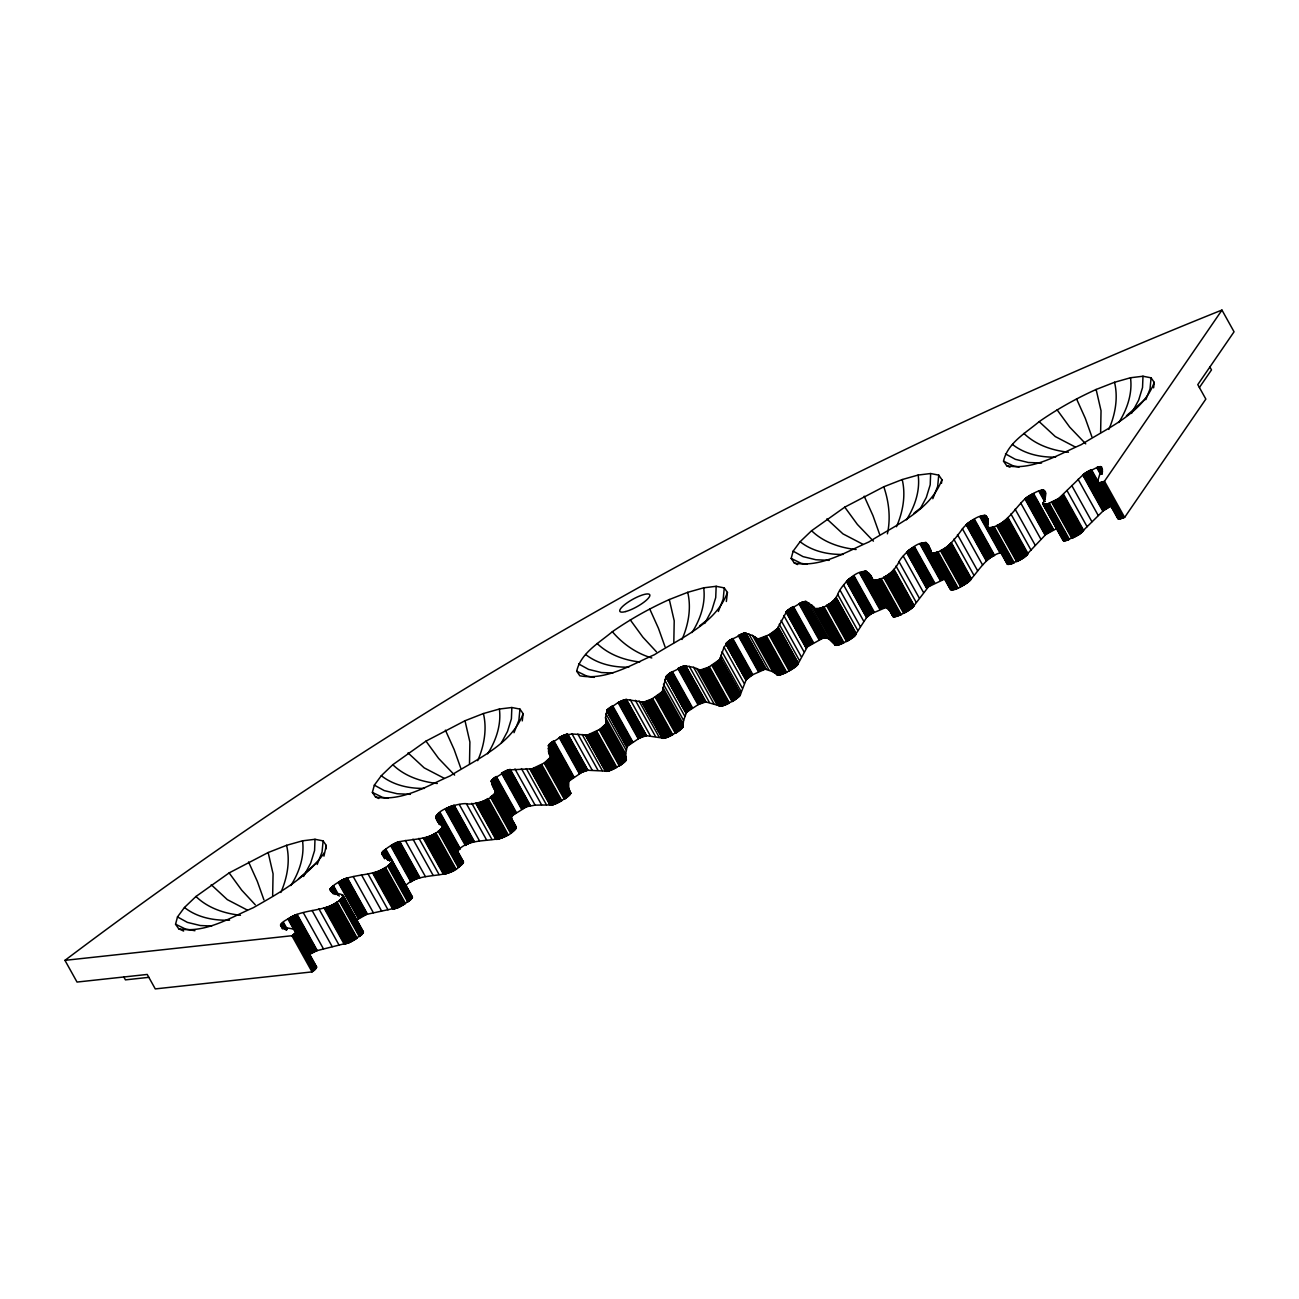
<?xml version="1.0" encoding="UTF-8"?>
<svg xmlns="http://www.w3.org/2000/svg" width="1299" height="1299" viewBox="0 0 1299 1299"><rect width="100%" height="100%" fill="white"/><g stroke="black" fill="none" stroke-linecap="round" stroke-linejoin="round"><path stroke-width="1.5" d="M1042.853 504.191L1048.082 503.703L1058.636 498.556L1083.772 474.086L1097.2 467.38L1101.844 467.202L1097.395 482.221L1099.652 482.741L1104.491 481.231L1221.969 310.088L1234.05 331.797L1197.792 384.618L1205.845 399.085L1124.625 517.408L1118.683 518.983L1117.757 517.278M456.647 851.771C472.187 832.951 501.3 847.825 516.125 828.145L492.824 786.674L491.249 781.43L491.899 779.985L507.958 769.982L532.168 768.764L544.167 763.065L550.581 757.187L548.551 751.845L548.633 745.09L562.256 735.851L572.047 733.967L587.327 735.104L599.813 729.356L606.162 723.722L605.529 717.649L607.071 710.163L618.097 702.58L626.167 699.495L643.525 702.158L652.033 698.943L662.311 691.62L665.867 676.974L670.381 672.801L684.8 665.786L693.65 667.345L700.161 670.073L708.718 667.183L719.678 659.551L724.046 647.211L729.291 640.569L744.668 633.051L752.494 635.438L757.95 639.011L769.105 634.789L777.5 628.554L786.902 610.985L801.954 602.314L806.159 601.518L813.483 606.649L835.289 645.181L837.189 645.262L847.208 641.17L854.369 636.299L866.547 617.593L871.191 613.778L886.032 607.412L890.741 611.553L893.144 616.668L901.197 614.622L912.58 607.51L928.509 586.742L945.38 578.688M511.79 819.864L511.465 817.071L513.105 815.058L526.68 806.679L535.107 805.136L552.319 804.942L565.487 798.463L570.716 793.364L568.686 788.022L568.767 781.267L581.871 772.288L587.911 770.275L607.916 771.2L620.549 765.16L626.297 759.899L625.663 753.826L627.206 746.34L639.238 738.189L646.301 735.672L664.081 738.27L676.584 732.571L682.819 727.213L683.599 720.409L686.586 712.225L698.521 704.415L705.828 701.915L721.01 706.218L733.334 700.892L740.024 695.436L746.211 679.637L752.835 674.652L765.127 669.196L772.629 671.615L777.792 675.171L786.658 672.314L797.375 665.056L807.328 646.886L822.559 638.312L825.855 637.63L828.811 638.913L835.289 645.181M325.854 849.075L326.276 845.47L323.11 840.891L315.007 839.3L314.569 850.585L310.672 863.202L303.56 876.484M522.263 720.896L523.124 713.687L519.941 709.092L511.855 707.517L511.4 718.802L507.519 731.402L501.284 743.028M726.352 601.486L727.44 592.474L724.257 587.895L716.171 586.304L715.717 597.589L711.836 610.189L704.707 623.488M941.483 483.309L941.921 479.704L938.739 475.125L930.652 473.534L930.198 484.819L926.317 497.436L920.082 509.062M1153.609 387.833L1154.259 382.409L1151.076 377.83L1142.99 376.239L1142.535 387.524L1138.655 400.141L1131.526 413.423M272.66 895.693L273.066 873.821L268.162 852.534L286.576 845.324L302.553 840.81L315.007 839.3M469.491 763.893L469.897 742.038L464.993 720.75L483.407 713.541L499.384 709.027L511.855 707.517M673.808 642.696L674.213 620.825L669.31 599.537L687.723 592.328L703.701 587.814L716.171 586.304M1100.626 432.632L1101.032 410.76L1096.129 389.473L1114.542 382.279L1130.52 377.749L1142.99 376.239M323.11 840.891L322.055 852.063L317.183 864.468M519.941 709.092L518.886 720.263L514.014 732.685M724.257 587.895L723.202 599.05L718.331 611.472M938.739 475.125L937.683 486.297L932.812 498.702M1151.076 377.83L1150.021 389.002L1145.848 399.637M323.938 856.155L326.276 845.47M314.829 966.05C319.327 966.326 313.595 971.051 312.069 971.896L155.279 988.912L147.225 974.445L77.031 982.06L64.95 960.351L291.934 935.718C310.364 923.898 262.057 932.65 288.849 918.458C304.81 907.871 327.348 912.759 341.475 898.535C348.035 892.137 331.018 894.946 329.946 889.685C332.576 885.009 338.13 882.541 342.627 879.78C358.556 872.847 379.698 876.679 391.908 861.886C393.5 857.243 378.529 857.405 382.637 851.803C387.021 847.76 392.152 844.399 397.673 842.142C412.433 838.375 433.817 840.68 443.365 825.742C420.973 813.759 457.28 802.782 466.39 803.691C472.771 805.867 500.7 797.7 494.221 788.883M1042.756 504.028C1053.083 480.695 1033.988 492.483 1025.284 498.637C1014.519 508.347 1003.948 528.498 986.899 527.686C993.264 503.85 968.258 521.321 962.445 528.807C955.414 538.679 943.772 554.511 930.052 552.903C930.246 529.018 902.919 553.536 899.038 561.704C894.93 570.959 882.281 581.984 872.522 579.598C865.897 558.424 840.859 584.664 837.709 594.455C834.234 602.639 822.787 609.751 814.635 608.322M308.545 954.944L316.826 950.689L349.804 942.392L361.609 934.712L363.411 932.065L361.95 931.107M355.228 920.845L366.643 914.366L398.728 907.384L410.224 900.077L412.4 897.268L411.312 896.099M405.97 885.301C421.12 869.664 454.147 881.842 462.688 861.205M516.125 828.145L514.355 825.06M887.396 533.824C890.822 518.236 888.954 501.771 883.791 486.768L902.204 479.558L918.182 475.044L930.652 473.534M183.614 931.058L178.71 928.785L175.544 924.206L177.492 916.932L184.458 907.481L195.954 896.489L229.144 872.912L268.162 852.534M378.821 798.512L375.541 797.001L372.375 792.406L374.339 785.148L381.305 775.698L392.801 764.705L425.975 741.128L464.993 720.75M523.124 713.687C511.611 744.668 476.376 759.233 450.087 775.941C426.835 786.009 401.813 801.856 375.541 797.001M727.44 592.474C715.928 623.471 680.676 638.02 654.404 654.728C631.152 664.812 606.13 680.644 579.857 675.789L576.691 671.21C580.767 653.04 599.083 642.908 612.349 631.704C630.291 619.233 649.386 608.5 669.31 599.537M797.618 564.545L794.338 563.019L791.172 558.44L793.137 551.166L800.103 541.715L811.583 530.723L844.772 507.146L883.791 486.768M941.921 479.704C930.409 510.702 895.157 525.267 868.885 541.959C845.633 552.043 820.611 567.89 794.338 563.019M1009.956 467.25L1006.676 465.724L1003.51 461.145C1007.586 442.975 1025.901 432.843 1039.168 421.639C1057.11 409.185 1076.205 398.452 1096.129 389.473M1007.131 562.857L1007.651 564.334L1011.255 563.896L1023.531 557.904L1045.744 534.522L1057.256 528.19M1154.259 382.409C1142.747 413.407 1107.495 427.972 1081.223 444.664C1057.971 454.747 1032.949 470.595 1006.676 465.724M280.86 892.478C287.258 877.751 290.343 861.156 286.576 845.324M477.707 760.678C484.089 745.951 487.19 729.372 483.407 713.541M682.007 639.481C688.405 624.738 691.49 608.159 687.723 592.328M896.489 526.712C902.886 511.985 905.971 495.406 902.204 479.558M1108.826 429.417C1115.224 414.69 1118.309 398.111 1114.542 382.279M1063.15 538.906L1063.28 540.595L1066.576 540.4L1079.339 534.344L1103.192 510.864L1111.116 506.042M290.83 885.577C299.192 872.36 304.615 856.593 302.553 840.81M487.661 753.793C496.023 740.576 501.446 724.793 499.384 709.027M691.977 632.581C700.34 619.363 705.763 603.597 703.701 587.814M906.458 519.827C914.821 506.594 920.244 490.827 918.182 475.044M1118.796 422.532C1127.159 409.315 1132.582 393.532 1130.52 377.749M950.072 586.287C950.722 595.072 963.631 584.582 967.852 582.439C978.504 572.063 985.34 556.492 1001.058 552.595M1199.399 387.508L1211.496 369.906L1209.872 367.016M178.71 928.785C204.982 933.64 230.004 917.808 253.256 907.725C279.171 892.949 306.856 877.702 324.328 852.729M317.362 862.195L298.445 878.887M1145.328 399.134L1126.412 415.826M699.593 625.891L707.435 619.802M914.074 513.121L921.917 507.032M64.95 960.351C418.31 693.975 808.351 476.181 1218.868 311.273L1221.969 310.088M148.849 977.335L125.435 979.868L123.827 976.978M1055.616 457.118C1040.402 457.459 1024.57 454.001 1012.441 444.42M843.278 554.413C828.064 554.754 812.232 551.296 800.103 541.715M628.797 667.166C613.583 667.507 597.751 664.049 585.622 654.485M424.481 788.379C409.282 788.72 393.435 785.262 381.305 775.698M229.566 920.179C213.75 920.699 197.123 917.5 184.458 907.481M1041.554 463.061L1028.24 462.476L1015.363 459.326L1005.475 453.887M829.217 560.356L815.902 559.755L803.026 556.622L793.137 551.166M612.836 673.044L601.421 672.525L588.561 669.391L578.656 663.935M410.419 794.338L397.121 793.738L384.244 790.588L374.339 785.148M211.672 926.041L200.273 925.521L187.397 922.387L177.492 916.932M1068.444 452.231C1052.206 450.461 1035.855 444.989 1023.921 433.428M856.106 549.526C839.868 547.756 823.517 542.284 811.583 530.723M639.741 661.97C624.121 660.217 608.565 654.534 597.102 643.492M437.308 783.492C421.071 781.722 404.72 776.266 392.801 764.705M240.461 915.275C224.24 913.522 207.872 908.05 195.954 896.489M1019.179 467.007L1013.561 466.049L1003.51 461.145M806.841 564.302L801.223 563.344L791.172 558.44M594.228 677.396L586.742 676.097L576.691 671.21M388.044 798.284L382.426 797.31L372.375 792.406M194.947 930.717L185.578 929.094L175.544 924.206M651.789 657.96C636.396 653.462 622.692 643.882 612.349 631.704M1075.231 446.97L1055.308 436.578L1039.168 421.639M862.893 544.265L842.954 533.873L826.83 518.934M444.096 778.231L424.172 767.855L408.032 752.9M247.265 910.031L227.325 899.639L211.201 884.7M1085.737 443.852L1069.71 427.127L1057.11 409.851M873.399 541.147L857.372 524.423L844.772 507.146M454.601 775.113L438.575 758.389L425.975 741.128M656.417 651.773L642.891 637.192L630.291 619.915M255.253 904.77L241.728 890.188L229.144 872.912M1100.659 466.568L1102.575 470.011M1100.383 466.568L1102.299 470.027M1100.058 466.601L1101.974 470.059M1099.717 466.666L1102.591 471.829M1099.344 466.731L1102.234 471.894M1098.954 466.828L1101.844 471.992M1098.548 466.942L1102.38 473.826M1098.126 467.072L1101.958 473.956M1097.671 467.218L1101.503 474.103M1097.2 467.38L1101.049 474.281M1096.729 467.575L1100.562 474.46M1104.491 481.231L1124.625 517.408M1103.289 481.702L1123.424 517.879M1102.705 481.913L1122.839 518.09M1102.137 482.124L1122.271 518.285M1101.584 482.286L1121.719 518.463M1101.065 482.432L1121.199 518.61M1100.562 482.562L1120.696 518.739M1100.091 482.66L1120.225 518.837M1099.652 482.741L1119.787 518.918M1099.263 482.79L1119.397 518.967M1105.53 494.416L1107.462 497.858M1091.469 469.67L1119.024 518.983M1097.623 481.101L1118.683 518.983M1090.981 469.865L1118.39 518.951M1097.346 481.848L1117.919 518.804M1090.494 470.076L1110.629 506.253M1089.975 470.303L1110.109 506.48M1089.471 470.547L1109.606 506.724M1088.952 470.806L1109.086 506.983M1088.448 471.082L1108.583 507.259M1087.929 471.358L1108.063 507.536M1087.425 471.634L1107.56 507.812M1086.922 471.927L1107.057 508.104M1086.435 472.235L1106.569 508.412M1085.948 472.544L1106.082 508.705M1085.477 472.852L1105.611 509.013M1085.022 473.161L1105.157 509.338M1084.584 473.469L1104.718 509.646M1084.178 473.778L1104.312 509.955M1083.772 474.086L1103.906 510.263M1083.398 474.379L1103.533 510.556M1083.057 474.687L1103.192 510.864M1082.733 474.979L1102.867 511.157M1078.105 479.315L1098.24 515.492M1071.772 485.55L1091.907 521.727M1066.966 490.535L1087.101 526.712M1063.556 494.302L1083.691 530.479M1063.102 494.854L1083.236 531.015M1062.793 495.179L1082.928 531.356M1062.468 495.52L1082.603 531.697M1062.095 495.893L1082.229 532.054M1061.689 496.25L1081.823 532.428M1061.251 496.624L1081.385 532.801M1060.78 497.014L1080.914 533.191M1060.276 497.387L1080.411 533.564M1059.757 497.777L1079.891 533.954M1059.205 498.167L1079.339 534.344M1058.636 498.556L1078.771 534.733M1058.035 498.946L1078.17 535.123M1057.435 499.319L1077.569 535.497M1056.818 499.693L1076.952 535.87M1056.184 500.05L1076.319 536.227M1055.551 500.407L1075.686 536.584M1054.902 500.748L1075.036 536.925M1054.268 501.073L1074.403 537.25M1053.619 501.398L1073.753 537.575M1052.986 501.69L1073.12 537.867M1052.352 501.966L1072.487 538.143M1051.735 502.242L1071.87 538.403M1043.6 490.048L1045.516 493.49M1043.341 490.032L1045.257 493.49M1043.048 490.048L1044.964 493.49M1042.74 490.08L1044.656 493.523M1042.399 490.129L1045.273 495.309M1042.025 490.21L1044.899 495.374M1049.267 503.249L1069.418 539.426M1041.636 490.308L1045.468 497.192M1041.213 490.421L1045.062 497.306M1048.666 503.492L1068.801 539.67M1040.791 490.551L1044.623 497.436M1048.082 503.703L1068.216 539.881M1040.337 490.697L1045.127 499.319M1047.514 503.898L1067.648 540.075M1039.882 490.86L1044.672 499.482M1046.962 504.077L1067.096 540.254M1039.395 491.054L1045.143 501.382M1046.442 504.223L1066.576 540.4M1038.908 491.249L1044.656 501.593M1045.939 504.353L1066.073 540.53M1045.468 504.45L1065.602 540.628M1045.029 504.532L1065.164 540.709M1044.623 504.58L1064.758 540.757M1044.25 504.597L1064.384 540.774M1043.016 502.729L1064.06 540.774M1042.837 503.168L1063.751 540.741M1042.756 503.411L1063.508 540.693M1042.707 503.85L1063.118 540.498M1033.533 493.523L1053.668 529.7M1033.03 493.75L1053.164 529.911M1032.526 493.977L1052.661 530.154M1032.023 494.221L1052.158 530.398M1031.503 494.481L1051.638 530.658M1030.984 494.74L1051.118 530.918M1030.48 495.016L1050.615 531.194M1029.977 495.309L1050.112 531.486M1029.474 495.601L1049.608 531.778M1028.987 495.893L1049.121 532.07M1028.499 496.202L1048.634 532.379M1028.029 496.51L1048.163 532.687M1027.574 496.819L1047.708 532.996M1027.152 497.127L1047.286 533.304M1026.73 497.436L1046.864 533.613M1026.34 497.744L1046.474 533.921M1025.966 498.053L1046.101 534.23M1025.609 498.345L1045.744 534.522M1025.284 498.637L1045.435 534.815M1024.992 498.93L1045.127 535.107M1020.803 503.135L1040.937 539.312M1015.136 509.159L1035.271 545.336M1010.914 513.966L1031.049 550.143M1007.943 517.57L1028.077 553.747M1007.553 518.09L1027.688 554.267M1007.293 518.415L1027.428 554.592M1007.001 518.739L1027.136 554.917M1006.66 519.097L1026.795 555.274M1006.287 519.454L1026.421 555.631M1005.881 519.811L1026.015 555.988M1005.442 520.185L1025.577 556.362M1004.971 520.574L1025.106 556.751M1004.468 520.964L1024.602 557.125M1003.948 521.337L1024.083 557.515M1003.396 521.727L1023.531 557.904M1002.828 522.117L1022.962 558.294M1002.243 522.507L1022.378 558.684M1001.643 522.88L1021.777 559.057M1001.009 523.253L1021.16 559.431M1000.392 523.611L1020.527 559.788M999.759 523.968L1019.894 560.145M999.11 524.309L1019.244 560.486M998.46 524.65L1018.611 560.827M997.827 524.958L1017.961 561.136M997.194 525.251L1017.328 561.428M996.56 525.543L1016.695 561.72M994.044 526.631L1014.178 562.808M993.426 526.891L1013.561 563.068M992.826 527.134L1012.96 563.311M985.973 515.735L987.954 519.308M985.568 515.476L987.792 519.08M992.241 527.362L1012.376 563.522M985.129 515.394L988.247 520.59M984.869 515.394L987.743 520.558M991.657 527.556L1011.791 563.734M984.577 515.411L987.451 520.574M984.269 515.443L988.101 522.328M991.121 527.735L1011.255 563.896M983.928 515.492L987.76 522.377M990.585 527.881L1010.719 564.058M983.554 515.573L988.344 524.179M983.164 515.654L987.954 524.276M990.082 528.011L1010.232 564.188M982.742 515.768L987.532 524.39M989.611 528.108L1009.761 564.286M982.32 515.914L988.068 526.241M989.172 528.19L1009.307 564.351M981.865 516.06L987.613 526.387M988.766 528.238L1008.901 564.399M988.409 528.255L1008.544 564.432M981.394 516.223L1008.203 564.432M986.996 526.68L1007.91 564.399M980.924 516.417L1007.651 564.334M986.85 527.508L1007.261 564.156M980.42 516.612L1000.555 552.789M979.933 516.84L1000.068 553.017M974.461 519.275L994.596 555.452M973.958 519.503L994.092 555.68M973.454 519.746L993.589 555.923M972.935 520.006L993.069 556.183M972.415 520.282L992.55 556.443M971.912 520.558L992.046 556.735M971.408 520.834L991.543 557.011M970.905 521.126L991.04 557.303M970.402 521.435L990.552 557.612M969.931 521.743L990.065 557.921M969.46 522.052L989.594 558.229M969.005 522.36L989.14 558.538M968.583 522.669L988.718 558.846M968.161 522.977L988.295 559.155M967.771 523.286L987.906 559.463M967.398 523.594L987.532 559.755M967.057 523.887L987.191 560.064M966.732 524.179L986.867 560.356M966.44 524.455L986.574 560.632M966.18 524.731L986.314 560.908M962.445 528.807L982.58 564.984M957.477 534.587L977.611 570.764M953.823 539.166L973.958 575.343M951.323 542.609L971.457 578.786M950.998 543.096L971.132 579.273M950.787 543.404L970.921 579.581M950.527 543.729L970.662 579.89M950.235 544.054L970.369 580.231M949.894 544.395L970.028 580.572M949.52 544.752L969.655 580.929M949.114 545.125L969.249 581.303M948.676 545.499L968.81 581.676M948.221 545.889L968.356 582.066M947.718 546.262L967.852 582.439M947.198 546.652L967.333 582.829M946.646 547.041L966.781 583.219M946.078 547.431L966.212 583.608M945.477 547.821L965.612 583.982M944.876 548.194L965.011 584.371M944.259 548.568L964.394 584.745M943.626 548.925L963.761 585.102M942.993 549.282L963.127 585.459M942.36 549.623L962.494 585.8M941.71 549.964L961.845 586.125M941.077 550.273L961.211 586.45M940.427 550.565L960.562 586.742M937.878 551.734L958.013 587.911M937.261 552.026L957.395 588.187M936.628 552.286L956.778 588.463M936.027 552.53L956.161 588.707M935.442 552.741L955.577 588.918M934.874 552.936L955.009 589.113M934.322 553.114L954.456 589.291M933.786 553.277L953.921 589.454M933.299 553.39L953.434 589.567M927.941 544.606L931.204 550.938M932.828 553.504L952.963 589.681M926.236 542.576L931.204 551.263M932.373 553.569L952.508 589.746M926.041 542.527L930.831 551.149M925.797 542.511L930.604 551.117M931.968 553.618L952.102 589.795M925.538 542.495L930.344 551.117M931.594 553.65L951.729 589.827M925.245 542.511L951.404 589.827M924.937 542.544L951.095 589.795M924.579 542.609L950.852 589.73M924.222 542.673L950.446 589.551M923.816 542.771L943.951 578.948M923.41 542.885L943.545 579.062M922.972 543.014L943.106 579.192M922.517 543.177L942.652 579.354M922.063 543.339L942.197 579.516M921.576 543.534L941.71 579.711M921.088 543.729L941.223 579.906M920.585 543.956L940.72 580.133M920.082 544.184L940.216 580.361M914.545 546.782L934.695 582.959M914.041 547.025L934.176 583.202M913.522 547.285L933.656 583.462M913.018 547.545L933.153 583.722M912.499 547.837L932.633 583.998M911.995 548.113L932.13 584.29M911.492 548.405L931.627 584.582M911.005 548.714L931.139 584.891M910.518 549.022L930.652 585.199M910.063 549.331L930.198 585.492M909.609 549.639L929.743 585.817M909.17 549.948L929.305 586.125M908.764 550.256L928.899 586.434M908.374 550.565L928.509 586.742M908.001 550.857L928.136 587.034M907.66 551.166L927.795 587.343M907.335 551.458L927.47 587.635M907.043 551.734L927.177 587.911M906.783 552.01L926.918 588.187M906.556 552.286L926.69 588.463M903.292 556.183L923.427 592.36M899.038 561.704L919.172 597.881M896.001 566.055L916.136 602.233M893.972 569.287L914.106 605.464M893.712 569.758L913.846 605.935M893.55 570.034L913.684 606.211M893.322 570.342L913.457 606.519M893.079 570.667L913.213 606.828M892.786 570.992L912.921 607.169M892.445 571.333L912.58 607.51M892.072 571.69L912.207 607.867M891.682 572.063L911.817 608.241M891.244 572.437L911.378 608.614M890.773 572.827L910.908 608.987M890.27 573.2L910.404 609.377M889.75 573.59L909.885 609.767M889.198 573.979L909.332 610.157M888.63 574.369L908.764 610.546M888.045 574.743L908.18 610.92M887.444 575.132L907.579 611.309M886.811 575.506L906.962 611.683M886.194 575.863L906.329 612.04M885.561 576.22L905.695 612.397M884.911 576.561L905.046 612.738M884.278 576.902L904.413 613.063M883.629 577.211L903.763 613.388M881.063 578.445L901.197 614.622M880.413 578.753L900.548 614.914M879.796 579.029L899.931 615.206M879.163 579.289L899.298 615.466M878.562 579.533L898.697 615.71M877.978 579.76L898.112 615.937M877.41 579.955L897.544 616.132M876.857 580.133L896.992 616.311M876.322 580.28L896.456 616.457M875.818 580.409L895.953 616.587M875.347 580.507L895.482 616.684M874.909 580.588L895.043 616.765M874.503 580.637L894.638 616.814M874.13 580.669L894.264 616.846M873.789 580.653L893.923 616.83M870.59 575.376L893.631 616.814M872.522 579.598L893.371 616.749M872.571 579.922L892.981 616.57M868.479 572.924L888.613 609.101M866.514 571.381L886.779 607.64M866.141 571.268L886.47 607.477M865.897 571.235L886.032 607.412M865.637 571.235L885.772 607.412M865.345 571.251L885.48 607.429M865.02 571.284L885.155 607.461M864.679 571.333L884.814 607.51M864.306 571.414L884.44 607.591M863.916 571.511L884.051 607.688M863.494 571.625L883.629 607.802M863.072 571.755L883.206 607.932M862.617 571.917L882.752 608.094M862.146 572.08L882.281 608.257M861.675 572.274L881.81 608.452M861.172 572.469L881.307 608.646M860.669 572.697L880.803 608.874M860.165 572.924L880.3 609.101M859.662 573.168L879.796 609.345M854.092 575.912L874.227 612.089M853.573 576.171L873.707 612.349M853.07 576.447L873.204 612.608M852.55 576.724L872.684 612.901M852.047 577L872.181 613.177M851.543 577.308L871.678 613.469M851.056 577.6L871.191 613.778M850.569 577.909L870.703 614.086M850.114 578.217L870.249 614.395M849.66 578.526L869.794 614.703M849.221 578.834L869.356 615.012M848.815 579.143L868.95 615.32M848.426 579.451L868.56 615.629M848.052 579.76L868.187 615.937M847.711 580.052L867.846 616.229M847.386 580.344L867.521 616.522M847.11 580.621L867.245 616.798M846.834 580.897L866.969 617.074M846.607 581.173L866.742 617.35M846.412 581.416L866.547 617.593M843.652 585.135L863.786 621.312M840.144 590.363L860.279 626.54M837.709 594.455L857.843 630.632M836.166 597.491L856.301 633.668M835.988 597.913L856.122 634.091M835.858 598.189L855.992 634.367M835.695 598.466L855.83 634.643M835.468 598.774L855.603 634.951M835.225 599.099L855.359 635.26M834.932 599.424L855.067 635.601M834.591 599.765L854.726 635.942M834.234 600.122L854.369 636.299M833.828 600.495L853.963 636.672M833.39 600.869L853.524 637.046M832.919 601.242L853.053 637.419M832.432 601.632L852.566 637.809M831.896 602.022L852.03 638.199M831.36 602.411L851.495 638.588M830.792 602.801L850.926 638.978M830.191 603.174L850.325 639.352M829.59 603.564L849.725 639.741M828.973 603.938L849.108 640.115M828.34 604.295L848.474 640.472M827.707 604.652L847.841 640.829M827.073 604.993L847.208 641.17M826.424 605.334L846.558 641.495M823.842 606.633L843.977 642.81M823.193 606.942L843.343 643.119M822.559 607.25L842.694 643.411M821.926 607.526L842.061 643.703M821.309 607.786L841.443 643.963M820.708 608.029L840.843 644.207M820.124 608.257L840.258 644.434M819.539 608.452L839.674 644.629M818.987 608.63L839.122 644.807M818.467 608.776L838.602 644.953M817.964 608.906L838.099 645.083M817.493 609.02L837.628 645.181M817.055 609.085L837.189 645.262M816.649 609.134L836.783 645.311M816.259 609.166L836.41 645.343M815.934 609.166L836.069 645.343M815.626 609.134L835.76 645.311M815.366 609.085L835.501 645.262M813.483 606.649L833.617 642.826M811.566 604.733L831.701 640.91M808.676 602.736L828.811 638.913M806.159 601.518L826.473 637.76M805.721 601.453L826.099 637.647M805.461 601.453L825.596 637.614M805.169 601.469L825.303 637.63M804.844 601.502L824.979 637.679M804.487 601.551L824.638 637.728M804.13 601.632L824.264 637.809M803.724 601.729L823.858 637.906M803.318 601.843L823.452 638.02M802.879 601.989L823.014 638.15M802.425 602.135L822.559 638.312M801.954 602.314L822.088 638.475M801.483 602.492L821.618 638.67M800.98 602.704L821.114 638.881M800.476 602.915L820.611 639.092M799.973 603.158L820.107 639.335M799.47 603.402L819.604 639.579M798.95 603.662L819.084 639.839M793.38 606.536L813.515 642.696M792.861 606.795L812.995 642.973M792.341 607.071L812.476 643.249M791.838 607.364L811.972 643.541M791.335 607.656L811.485 643.833M790.847 607.964L810.982 644.142M790.377 608.273L810.511 644.434M789.906 608.565L810.04 644.742M789.467 608.89L809.602 645.051M789.029 609.199L809.163 645.376M788.623 609.507L808.757 645.684M788.233 609.816L808.368 645.993M787.86 610.108L807.994 646.285M787.519 610.416L807.653 646.593M787.194 610.709L807.328 646.886M786.902 610.985L807.052 647.162M786.642 611.261L806.793 647.438M786.415 611.52L806.549 647.698M786.22 611.78L806.354 647.957M786.057 612.024L806.192 648.201M783.8 615.531L803.935 651.708M781.056 620.435L801.191 656.612M779.254 624.251L799.388 660.428M778.198 627.076L798.333 663.237M778.085 627.466L798.236 663.643M778.004 627.709L798.138 663.886M777.874 627.969L798.008 664.146M777.711 628.261L797.846 664.438M777.5 628.554L797.635 664.731M777.24 628.878L797.375 665.056M776.948 629.219L797.083 665.38M776.623 629.56L796.758 665.737M776.25 629.918L796.384 666.095M775.86 630.275L795.995 666.452M775.422 630.648L795.556 666.825M774.951 631.038L795.085 667.215M774.448 631.428L794.582 667.589M773.928 631.801L794.062 667.978M773.392 632.191L793.527 668.368M772.824 632.581L792.958 668.758M772.223 632.97L792.358 669.147M771.622 633.344L791.757 669.521M771.005 633.717L791.14 669.894M770.372 634.091L790.506 670.252M769.739 634.432L789.873 670.609M769.105 634.789L789.24 670.966M766.524 636.137L786.658 672.314M765.874 636.478L786.009 672.655M765.241 636.786L785.375 672.963M764.591 637.095L784.726 673.255M763.974 637.371L784.109 673.548M763.341 637.63L783.476 673.808M762.74 637.874L782.875 674.051M762.156 638.101L782.29 674.278M761.571 638.296L781.706 674.473M761.019 638.475L781.154 674.652M760.5 638.637L780.634 674.814M759.996 638.767L780.131 674.928M759.525 638.864L779.66 675.042M759.087 638.946L779.221 675.123M758.665 638.994L778.799 675.171M758.291 639.011L778.426 675.188M757.95 639.011L778.085 675.188M757.658 638.994L777.792 675.171M757.171 638.848L777.533 675.107M756.668 638.377L777.127 674.928M755.044 636.981L775.178 673.158M752.494 635.438L772.629 671.615M748.841 633.896L768.976 670.073M745.999 633.068L766.134 669.245M745.561 633.003L765.923 669.196M745.285 633.003L765.42 669.18M744.993 633.019L765.127 669.196M744.668 633.051L764.802 669.229M744.327 633.116L764.462 669.294M743.954 633.181L764.088 669.358M743.548 633.279L763.682 669.456M743.142 633.409L763.276 669.586M742.703 633.539L762.838 669.716M742.249 633.701L762.383 669.878M741.778 633.863L761.912 670.04M741.291 634.058L761.425 670.235M740.803 634.269L760.938 670.43M740.3 634.48L760.435 670.657M739.797 634.724L759.931 670.885M739.277 634.967L759.412 671.145M738.774 635.227L758.908 671.404M738.254 635.487L758.389 671.664M732.701 638.475L752.835 674.652M732.181 638.751L752.316 674.928M731.678 639.043L751.812 675.22M731.175 639.335L751.309 675.512M730.688 639.644L750.822 675.821M730.217 639.952L750.351 676.13M729.746 640.261L749.88 676.438M729.291 640.569L749.442 676.747M728.869 640.878L749.003 677.055M728.463 641.186L748.597 677.364M728.073 641.495L748.208 677.672M727.7 641.787L747.834 677.964M727.359 642.096L747.493 678.273M727.05 642.388L747.185 678.565M726.758 642.664L746.893 678.841M726.498 642.94L746.633 679.117M726.271 643.2L746.405 679.377M726.076 643.46L746.211 679.637M725.914 643.703L746.048 679.88M725.784 643.931L745.918 680.108M724.046 647.211L744.181 683.388M722.065 651.773L742.2 687.95M720.896 655.313L741.031 691.474M720.344 657.879L740.479 694.056M720.312 658.236L740.446 694.413M720.279 658.463L740.316 694.884M720.068 658.966L740.203 695.144M719.89 659.259L740.024 695.436M719.678 659.551L739.813 695.728M719.435 659.876L739.569 696.053M719.143 660.217L739.277 696.378M718.802 660.558L738.952 696.735M718.444 660.915L738.579 697.092M718.038 661.272L738.173 697.449M717.6 661.646L737.735 697.823M717.145 662.035L737.28 698.212M716.642 662.409L736.777 698.586M716.122 662.799L736.257 698.976M715.57 663.188L735.705 699.365M715.002 663.578L735.137 699.755M714.418 663.968L734.552 700.145M713.817 664.341L733.951 700.518M713.2 664.715L733.334 700.892M712.566 665.088L732.701 701.249M711.933 665.429L732.068 701.606M709.368 666.842L729.502 703.019M708.718 667.183L728.869 703.36M708.085 667.524L728.219 703.701M707.435 667.832L727.57 704.009M706.802 668.141L726.937 704.318M706.169 668.417L726.303 704.594M705.552 668.676L725.686 704.854M704.951 668.92L725.086 705.097M704.35 669.147L724.485 705.325M703.782 669.358L723.916 705.519M703.23 669.537L723.364 705.698M702.694 669.683L722.829 705.86M702.191 669.813L722.341 705.99M701.72 669.911L721.854 706.088M701.281 669.992L721.416 706.169M700.875 670.04L721.01 706.218M700.502 670.073L720.636 706.25M699.852 670.04L720.296 706.25M699.593 669.992L719.727 706.169M699.187 669.813L719.5 706.088M698.927 669.618L719.061 705.795M696.816 668.498L716.951 704.675M693.65 667.345L713.784 703.522M689.266 666.273L709.4 702.434M685.693 665.737L706.071 701.931M685.417 665.737L705.552 701.915M685.125 665.754L705.26 701.931M684.8 665.786L704.935 701.963M684.459 665.851L704.594 702.028M684.086 665.932L704.22 702.11M683.68 666.03L703.814 702.207M683.258 666.143L703.409 702.321M682.836 666.273L702.97 702.45M682.381 666.436L702.515 702.613M681.91 666.614L702.045 702.791M681.423 666.793L701.557 702.97M680.936 667.004L701.07 703.181M680.432 667.231L700.567 703.409M679.929 667.459L700.064 703.636M679.409 667.702L699.544 703.879M678.89 667.962L699.024 704.139M678.387 668.238L698.521 704.415M677.867 668.514L698.001 704.691M672.346 671.599L692.481 707.776M671.843 671.892L691.977 708.069M671.356 672.184L691.49 708.361M670.852 672.492L691.003 708.669M670.381 672.801L690.516 708.978M669.927 673.109L690.061 709.286M669.472 673.418L689.607 709.595M669.034 673.726L689.168 709.904M668.628 674.035L688.762 710.212M668.238 674.343L688.373 710.521M667.881 674.652L688.015 710.813M667.54 674.944L687.674 711.121M667.215 675.236L687.35 711.414M666.939 675.512L687.074 711.69M666.679 675.789L686.814 711.966M666.452 676.048L686.586 712.225M666.257 676.308L686.392 712.485M666.095 676.552L686.229 712.713M665.965 676.763L686.099 712.94M665.867 676.974L686.002 713.151M664.666 680.027L684.8 716.204M663.464 684.232L683.599 720.409M662.928 687.447L683.063 723.624M662.88 689.769L683.014 725.946M662.928 690.094L683.063 726.466M662.896 690.516L682.949 726.937M662.685 691.036L682.819 727.213M662.522 691.312L682.657 727.489M662.311 691.62L682.446 727.797M662.052 691.929L682.186 728.106M661.759 692.27L681.91 728.447M661.435 692.611L681.569 728.788M661.077 692.968L681.212 729.145M660.671 693.325L680.806 729.502M660.233 693.698L680.367 729.876M659.778 694.088L679.913 730.265M659.275 694.478L679.409 730.639M658.755 694.851L678.89 731.028M658.203 695.241L678.338 731.418M657.635 695.631L677.769 731.808M657.05 696.02L677.185 732.198M656.45 696.394L676.584 732.571M655.833 696.767L675.967 732.945M655.199 697.141L675.35 733.318M652.666 698.586L672.801 734.763M652.033 698.943L672.168 735.12M651.384 699.284L671.518 735.461M650.75 699.625L670.885 735.802M650.101 699.934L670.235 736.111M649.468 700.242L669.602 736.419M648.834 700.518L668.969 736.695M648.217 700.778L668.352 736.955M647.6 701.038L667.735 737.199M647.016 701.249L667.15 737.426M646.447 701.46L666.582 737.637M645.895 701.639L666.03 737.816M645.359 701.785L665.494 737.962M644.856 701.915L664.991 738.092M644.385 702.028L664.52 738.205M643.931 702.11L664.081 738.27M643.525 702.158L663.659 738.335M643.151 702.174L663.286 738.352M642.81 702.174L662.945 738.352M642.502 702.158L662.636 738.335M642.242 702.11L662.376 738.27M641.69 701.866L662.165 738.205M639.092 701.054L659.226 737.231M635.341 700.291L655.475 736.452M630.242 699.674L650.377 735.851M626.427 699.495L646.561 735.672M626.167 699.495L646.301 735.672M625.858 699.512L645.993 735.689M625.533 699.544L645.668 735.721M625.192 699.609L645.327 735.786M624.803 699.69L644.937 735.867M624.413 699.788L644.548 735.965M623.991 699.901L644.125 736.078M623.552 700.047L643.687 736.224M623.098 700.21L643.232 736.371M622.627 700.372L642.761 736.549M622.156 700.567L642.291 736.744M621.653 700.778L641.787 736.955M621.149 700.989L641.284 737.166M620.646 701.233L640.78 737.41M620.126 701.476L640.261 737.653M619.623 701.736L639.758 737.913M619.103 702.012L639.238 738.189M618.6 702.288L638.735 738.465M618.097 702.58L638.231 738.758M612.641 705.747L632.775 741.924M612.138 706.055L632.272 742.216M611.65 706.347L631.785 742.525M611.179 706.656L631.314 742.833M610.709 706.965L630.843 743.142M610.27 707.273L630.405 743.45M609.832 707.582L629.966 743.759M609.426 707.89L629.56 744.067M609.036 708.199L629.171 744.376M608.679 708.507L628.813 744.684M608.338 708.799L628.472 744.976M608.029 709.092L628.164 745.269M607.737 709.368L627.872 745.545M607.477 709.644L627.628 745.821M607.266 709.904L627.401 746.081M607.071 710.163L627.206 746.34M606.909 710.407L627.044 746.568M606.779 710.618L626.914 746.795M606.682 710.829L626.751 747.201M605.951 713.817L626.086 749.994M605.529 717.649L625.663 753.826M605.643 720.539L625.793 756.716M606.097 722.601L626.41 759.428M606.243 723.478L626.297 759.899M606.032 723.998L626.167 760.159M605.87 724.274L626.004 760.451M605.659 724.582L625.793 760.759M605.399 724.891L625.55 761.068M605.123 725.232L625.257 761.393M604.782 725.573L624.916 761.75M604.425 725.93L624.559 762.107M604.019 726.287L624.153 762.464M603.597 726.661L623.731 762.838M603.126 727.05L623.26 763.227M602.639 727.424L622.773 763.601M602.103 727.813L622.253 763.991M601.567 728.203L621.701 764.38M600.999 728.593L621.133 764.77M600.414 728.983L620.549 765.16M599.813 729.356L619.948 765.533M599.196 729.729L619.331 765.907M596.679 731.223L616.83 767.4M596.062 731.581L616.197 767.758M595.429 731.938L615.564 768.115M594.78 732.279L614.914 768.456M594.146 732.62L614.281 768.797M593.497 732.928L613.631 769.105M592.864 733.237L612.998 769.414M592.23 733.513L612.365 769.69M591.613 733.789L611.748 769.966M590.996 734.032L611.131 770.21M590.412 734.26L610.546 770.421M589.843 734.455L609.978 770.632M589.275 734.633L609.41 770.81M588.756 734.796L608.89 770.957M588.252 734.925L608.387 771.103M587.781 735.023L607.916 771.2M587.327 735.104L607.461 771.281M586.921 735.153L607.055 771.33M586.547 735.185L606.682 771.362M585.898 735.153L606.341 771.362M585.638 735.104L605.772 771.281M585.232 735.007L605.366 771.168M582.179 734.487L602.314 770.664M577.844 734.097L597.978 770.275M572.047 733.967L592.182 770.145M567.777 734.114L587.911 770.275M567.484 734.13L587.619 770.307M567.16 734.162L587.294 770.339M566.802 734.227L586.937 770.404M566.429 734.308L586.563 770.486M566.023 734.406L586.158 770.583M565.601 734.536L585.735 770.713M565.162 734.666L585.297 770.843M564.708 734.828L584.842 771.005M564.237 735.007L584.371 771.168M563.766 735.185L583.901 771.362M563.263 735.396L583.397 771.574M562.759 735.624L582.894 771.801M562.256 735.851L582.39 772.028M561.736 736.111L581.871 772.288M561.233 736.371L581.367 772.548M560.713 736.647L580.848 772.808M560.21 736.923L580.344 773.1M559.707 737.215L579.841 773.392M559.203 737.507L579.338 773.684M553.845 740.755L573.979 776.932M553.358 741.047L573.492 777.224M552.887 741.356L573.021 777.533M552.416 741.664L572.567 777.841M551.978 741.973L572.112 778.15M551.555 742.281L571.69 778.458M551.133 742.59L571.284 778.767M550.76 742.898L570.894 779.075M550.386 743.207L570.521 779.384M550.045 743.499L570.196 779.676M549.737 743.791L569.871 779.968M549.461 744.067L569.595 780.244M549.201 744.343L569.335 780.52M548.974 744.603L569.108 780.78M548.795 744.863L568.93 781.04M548.633 745.09L568.637 781.495M548.405 745.529L568.54 781.706M548.34 745.723L568.459 782.079M548.194 748.435L568.329 784.612M548.551 751.845L568.686 788.022M549.315 754.394L570.748 792.942M550.614 756.96L570.716 793.364M550.5 757.431L570.634 793.608M550.37 757.69L570.505 793.868M550.208 757.983L570.342 794.16M549.997 758.275L570.131 794.452M549.753 758.6L569.888 794.777M549.461 758.925L569.595 795.102M549.136 759.266L569.271 795.443M548.779 759.623L568.913 795.8M548.373 759.996L568.507 796.173M547.934 760.37L568.069 796.547M547.48 760.743L567.614 796.92M546.976 761.133L567.111 797.31M546.457 761.523L566.591 797.7M545.921 761.912L566.055 798.073M545.353 762.286L565.487 798.463M544.768 762.675L564.903 798.853M544.167 763.065L564.302 799.226M541.715 764.575L561.85 800.752M541.098 764.949L561.233 801.126M540.465 765.322L560.6 801.483M539.832 765.663L559.966 801.84M539.182 766.02L559.317 802.197M538.549 766.345L558.684 802.522M537.9 766.67L558.034 802.847M537.266 766.962L557.401 803.139M536.633 767.254L556.768 803.432M536.016 767.514L556.151 803.691M535.415 767.758L555.55 803.935M534.815 767.985L554.949 804.162M534.246 768.196L554.381 804.357M533.678 768.375L553.829 804.552M533.158 768.521L553.293 804.698M532.655 768.651L552.789 804.828M532.168 768.764L552.319 804.942M531.729 768.846L551.864 805.023M531.323 768.894L551.458 805.071M530.934 768.927L551.068 805.104M530.593 768.927L550.727 805.104M530.301 768.894L550.435 805.071M529.813 768.829L549.964 805.007M526.322 768.618L546.457 804.795M521.435 768.618L541.569 804.795M514.972 768.976L535.107 805.136M510.263 769.43L530.398 805.607M509.939 769.479L530.073 805.656M509.581 769.544L529.716 805.705M509.208 769.625L529.342 805.802M508.818 769.722L528.953 805.9M508.396 769.836L528.531 806.013M507.958 769.982L528.092 806.159M507.487 770.145L527.621 806.322M507.016 770.307L527.15 806.484M506.545 770.502L526.68 806.679M506.042 770.713L526.176 806.89M505.538 770.94L525.673 807.117M505.035 771.168L525.169 807.345M504.515 771.427L524.65 807.605M504.012 771.687L524.147 807.864M503.492 771.963L523.627 808.14M502.989 772.239L523.124 808.416M502.486 772.532L522.62 808.709M501.982 772.824L522.117 809.001M501.495 773.132L521.63 809.309M496.267 776.429L516.401 812.606M495.796 776.737L515.93 812.914M495.325 777.046L515.459 813.223M494.887 777.354L515.021 813.531M494.464 777.663L514.599 813.84M494.042 777.971L514.177 814.148M493.669 778.28L513.803 814.457M493.295 778.572L513.43 814.749M492.971 778.88L513.105 815.058M492.662 779.156L512.796 815.334M492.37 779.449L512.504 815.626M492.126 779.725L512.261 815.902M491.899 779.985L512.033 816.162M491.704 780.228L511.676 816.649M491.428 780.699L511.562 816.876M491.331 780.894L511.465 817.071M491.266 781.089L511.384 817.607M496.072 790.718L516.352 827.219M495.666 790.393L516.32 827.642M491.655 783.687L516.239 827.885M495.698 791.838L515.963 828.437M495.617 792.552L515.752 828.73M495.374 792.877L515.508 829.054M495.081 793.202L515.216 829.379M494.757 793.559L514.891 829.72M494.383 793.9L514.518 830.077M493.993 794.274L514.128 830.451M493.555 794.647L513.69 830.824M493.1 795.02L513.235 831.198M492.597 795.41L512.732 831.587M492.077 795.8L512.212 831.977M491.542 796.19L511.676 832.367M490.973 796.579L511.108 832.74M490.389 796.953L510.523 833.13M488.002 798.495L508.136 834.672M487.401 798.869L507.536 835.046M486.784 799.242L506.919 835.419M486.151 799.616L506.285 835.793M485.517 799.973L505.652 836.15M484.884 800.314L505.019 836.491M484.235 800.655L504.369 836.832M483.585 800.963L503.72 837.141M482.952 801.272L503.086 837.449M482.319 801.548L502.453 837.725M481.702 801.824L501.836 838.001M481.101 802.068L501.235 838.245M480.5 802.295L500.635 838.472M479.932 802.49L500.066 838.667M479.363 802.668L499.498 838.845M478.844 802.831L498.978 839.008M478.341 802.961L498.475 839.138M477.853 803.074L497.988 839.251M477.415 803.155L497.549 839.333M476.993 803.204L497.127 839.381M476.619 803.237L496.754 839.414M476.278 803.237L496.413 839.414M475.743 803.22L495.877 839.398M471.813 803.302L491.948 839.479M466.39 803.691L486.524 839.868M459.294 804.519L479.428 840.697M454.179 805.299L474.314 841.476M453.822 805.364L473.956 841.541M453.448 805.445L473.583 841.622M453.042 805.542L473.177 841.72M452.62 805.672L472.755 841.849M452.182 805.818L472.316 841.996M451.727 805.965L471.862 842.142M451.256 806.143L471.391 842.32M450.769 806.338L470.904 842.515M450.282 806.549L470.417 842.726M449.779 806.776L469.913 842.954M449.259 807.004L469.394 843.181M448.756 807.264L468.89 843.441M448.236 807.523L468.371 843.701M447.717 807.799L467.867 843.977M447.213 808.075L467.348 844.253M446.71 808.368L466.844 844.545M446.207 808.66L466.341 844.837M445.719 808.968L465.854 845.146M445.248 809.277L465.383 845.454M440.166 812.606L460.301 848.783M439.712 812.914L459.846 849.091M439.257 813.223L459.408 849.4M438.835 813.531L458.969 849.708M438.429 813.84L458.563 850.017M438.039 814.148L458.19 850.325M437.682 814.457L457.816 850.634M437.357 814.749L463.499 861.919M442.894 825.174L463.467 862.341M437.049 815.041L463.386 862.585M436.756 815.317L463.272 862.845M436.513 815.593L463.11 863.121M436.285 815.853L442.033 826.196M442.764 827.252L462.899 863.429M442.521 827.56L462.655 863.738M436.091 816.113L440.734 824.962M435.814 816.568L439.647 823.452M442.228 827.901L462.363 864.079M435.733 816.779L439.5 823.858M435.652 817.136L439.533 824.329M441.904 828.242L462.038 864.42M436.643 819.409L439.517 824.573M441.546 828.6L461.681 864.777M441.14 828.957L461.275 865.134M440.718 829.33L460.853 865.507M440.247 829.72L460.382 865.897M439.76 830.093L459.895 866.271M439.241 830.483L459.375 866.66M438.689 830.873L458.823 867.05M438.136 831.263L458.271 867.44M435.814 832.821L455.949 868.999M435.23 833.195L455.364 869.372M434.629 833.585L454.764 869.762M434.012 833.958L454.147 870.135M433.379 834.315L453.513 870.492M432.746 834.672L452.88 870.85M432.112 835.03L452.247 871.207M431.463 835.354L451.597 871.532M430.83 835.679L450.964 871.856M430.18 835.971L450.315 872.149M429.547 836.264L449.698 872.441M428.93 836.524L449.064 872.701M428.329 836.767L448.464 872.944M427.728 836.994L447.863 873.172M427.16 837.206L447.294 873.383M426.608 837.384L446.742 873.561M426.072 837.546L446.207 873.724M425.569 837.676L445.703 873.854M425.082 837.774L445.216 873.951M424.643 837.855L444.778 874.032M424.221 837.92L444.355 874.097M423.847 837.952L443.982 874.13M423.247 837.969L443.381 874.146M418.911 838.358L439.046 874.536M412.968 839.138L433.103 875.315M405.288 840.437L425.423 876.614M399.783 841.541L419.918 877.718M399.394 841.622L419.528 877.799M399.004 841.72L419.139 877.897M398.582 841.849L418.716 878.027M398.143 841.979L418.278 878.156M397.673 842.142L417.807 878.319M397.202 842.32L417.336 878.497M396.715 842.515L416.849 878.692M396.227 842.726L416.362 878.903M395.724 842.954L415.859 879.131M395.221 843.197L415.355 879.358M394.701 843.441L414.836 879.618M394.182 843.701L414.316 879.878M393.678 843.977L413.813 880.154M393.159 844.253L413.293 880.43M392.655 844.545L412.79 880.722M392.168 844.837L412.303 881.014M391.681 845.146L411.815 881.323M391.21 845.454L411.345 881.631M390.739 845.763L410.874 881.94M385.835 849.124L412.433 897.057M391.584 860.035L412.4 897.268M385.397 849.432L412.205 897.771M384.959 849.741L390.723 860.084M391.908 861.886L412.043 898.064M391.697 862.179L411.832 898.356M384.553 850.049L390.317 860.393M391.454 862.504L411.588 898.681M384.179 850.358L389.927 860.701M391.178 862.828L411.312 899.005M383.822 850.666L389.57 860.993M390.853 863.169L410.987 899.346M383.481 850.959L388.271 859.565M390.479 863.526L410.614 899.704M383.173 851.251L387.963 859.857M390.09 863.9L410.224 900.077M382.896 851.527L387.687 860.133M382.637 851.803L386.485 858.688M389.651 864.273L409.786 900.451M382.426 852.063L385.3 857.226M389.197 864.647L409.331 900.824M382.231 852.306L384.959 857.713M381.955 852.761L384.829 857.941M381.874 852.972L384.683 858.33M388.71 865.037L408.844 901.214M381.792 853.346L384.731 858.801M388.19 865.426L408.324 901.587M387.638 865.8L407.772 901.977M385.413 867.375L405.548 903.536M384.845 867.748L404.979 903.925M384.26 868.138L404.395 904.315M383.66 868.528L403.794 904.689M383.043 868.901L403.177 905.062M382.426 869.258L402.56 905.435M381.776 869.616L401.911 905.793M381.143 869.957L401.277 906.134M380.493 870.298L400.628 906.475M379.86 870.622L399.995 906.783M379.227 870.915L399.361 907.092M378.594 871.207L398.728 907.384M377.96 871.467L398.095 907.644M377.36 871.71L397.494 907.887M376.759 871.938L396.893 908.115M376.19 872.149L396.325 908.326M375.638 872.327L395.773 908.504M375.102 872.49L395.237 908.667M374.599 872.619L394.734 908.797M374.112 872.733L394.247 908.91M373.674 872.814L393.808 908.991M373.251 872.863L393.386 909.04M372.602 872.928L392.736 909.105M367.861 873.626L387.995 909.803M361.447 874.795L381.581 910.972M353.214 876.549L373.349 912.71M347.336 877.962L367.471 914.139M346.93 878.059L367.065 914.236M346.508 878.189L366.643 914.366M346.07 878.335L366.204 914.512M345.615 878.497L365.75 914.658M345.144 878.66L365.279 914.837M344.657 878.855L364.792 915.032M344.154 879.066L364.288 915.243M343.65 879.293L363.785 915.47M343.147 879.537L363.282 915.714M342.627 879.78L362.778 915.957M342.124 880.056L362.259 916.233M341.605 880.316L361.739 916.493M341.101 880.608L361.236 916.785M340.598 880.901L360.732 917.078M340.094 881.193L360.229 917.37M339.607 881.501L359.742 917.679M339.136 881.81L359.271 917.971M338.682 882.118L358.816 918.279M338.243 882.427L358.378 918.604M342.968 895.222L363.395 931.854M342.563 895.043L363.379 932.276M342.287 894.995L363.298 932.52M343.05 896.619L363.184 932.779M341.816 894.93L363.022 933.072M342.676 897.187L362.811 933.364M342.433 897.512L362.567 933.689M342.157 897.836L362.291 934.013M341.832 898.177L361.966 934.354M341.475 898.535L361.609 934.712M341.069 898.892L361.203 935.069M333.518 885.788L339.283 896.131M340.647 899.265L360.781 935.442M333.096 886.097L337.902 894.719M340.176 899.655L360.31 935.832M332.69 886.405L337.496 895.027M332.317 886.714L336.149 893.598M339.688 900.028L359.823 936.206M331.959 887.022L335.792 893.907M339.169 900.418L359.303 936.595M331.618 887.314L335.451 894.199M331.31 887.607L335.158 894.491M331.034 887.883L333.908 893.046M330.79 888.159L333.664 893.322M330.563 888.419L333.453 893.582M330.384 888.662L333.258 893.826M330.222 888.889L332.154 892.348M330.108 889.117L332.024 892.559M337.042 901.977L357.176 938.154M336.49 902.367L356.624 938.544M335.938 902.756L356.072 938.933M335.353 903.146L355.488 939.323M334.752 903.519L354.887 939.697M334.135 903.893L354.27 940.07M333.502 904.266L353.637 940.444M332.869 904.624L353.003 940.801M332.235 904.965L352.37 941.142M331.586 905.306L351.72 941.483M330.936 905.614L351.087 941.791M330.303 905.923L350.438 942.1M329.67 906.215L349.804 942.392M329.053 906.475L349.187 942.652M328.436 906.718L348.57 942.895M327.851 906.946L347.986 943.123M327.267 907.157L347.401 943.334M326.715 907.335L346.849 943.512M326.179 907.498L346.313 943.675M325.676 907.628L345.81 943.805M325.205 907.741L345.339 943.918M324.75 907.822L344.885 944M324.036 907.936L344.17 944.113M318.937 908.927L339.071 945.104M312.069 910.469L332.203 946.646M303.317 912.677L323.451 948.855M297.114 914.399L317.248 950.576M296.692 914.512L316.826 950.689M296.253 914.658L316.388 950.836M295.782 914.821L315.917 950.998M295.311 914.999L315.446 951.177M294.824 915.194L314.959 951.371M294.337 915.405L314.472 951.582M293.834 915.633L313.968 951.81M293.314 915.876L313.449 952.053M292.811 916.12L312.945 952.297M292.291 916.38L312.426 952.557M291.788 916.656L311.922 952.833M291.268 916.948L311.403 953.125M290.765 917.24L310.899 953.417M290.278 917.532L310.412 953.71M289.791 917.841L309.925 954.018M296.221 930.133L316.664 966.976M289.32 918.149L316.55 967.43M295.539 929.905L316.436 967.69M288.849 918.458L316.274 967.982M288.41 918.766L316.079 968.275M295.701 932.406L315.836 968.583M287.988 919.075L294.694 931.123M295.409 932.747L315.543 968.924M295.084 933.088L315.219 969.265M294.727 933.445L314.861 969.622M294.337 933.802L314.472 969.98M293.899 934.176L314.033 970.353M293.444 934.566L313.579 970.726M292.957 934.939L313.091 971.116M291.934 935.718L312.069 971.896M283.491 922.436L287.339 929.321M283.101 922.745L286.933 929.629M282.711 923.037L286.543 929.938M282.354 923.345L286.186 930.23M282.029 923.638L284.903 928.801M281.721 923.93L284.595 929.094M281.445 924.206L284.319 929.37M281.185 924.482L283.117 927.924M280.974 924.742L282.89 928.184M280.795 924.985L282.711 928.428M280.633 925.229L282.435 928.882M1076.546 398.89L1085.298 418.327L1091.891 436.821M864.192 496.186L872.96 515.622L879.553 534.116M649.727 608.955L658.479 628.375L665.072 646.886M445.411 730.152L454.163 749.588L460.755 768.099M248.564 861.951L257.332 881.371L263.924 899.882M625.793 611.52A17.098 4.254 -29.1 0 0 649.776 595.932A17.098 4.254 -29.1 0 0 628.813 601.681A17.098 4.254 -29.1 0 0 625.793 611.52"/></g></svg>
